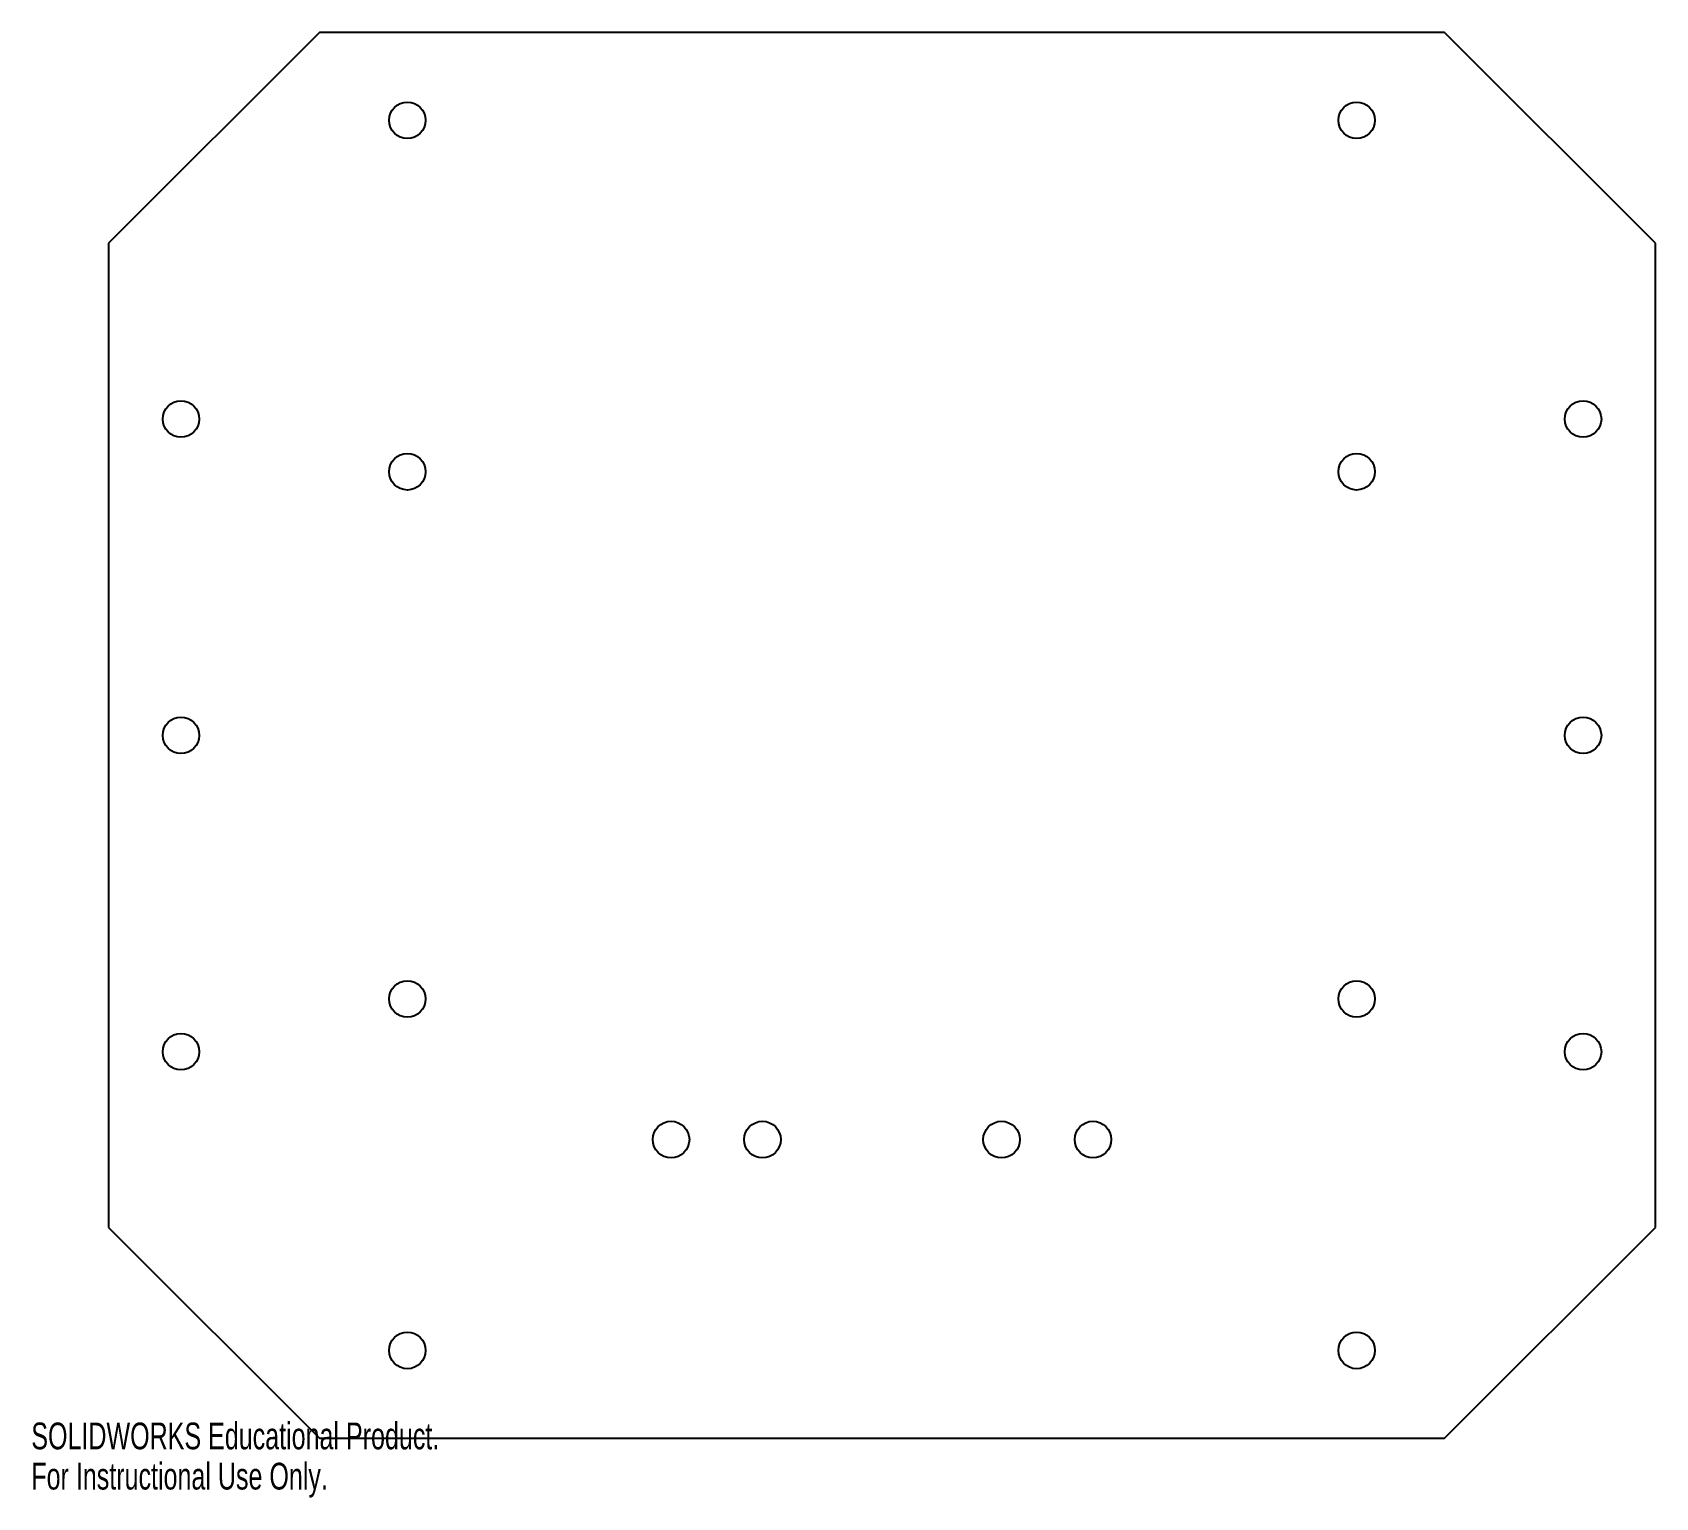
# Model space of a CAD drawing. Header units: inches. Extents: x 0 to 11.5, y 0 to 10.4.
import ezdxf

# ---------------------------------------------------------------- set-up
doc = ezdxf.new("R2010")
doc.units = ezdxf.units.IN
doc.header["$MEASUREMENT"] = 0
doc.styles.add('SLDTEXTSTYLE0', font='TXT', dxfattribs={"width": 0.7})

msp = doc.modelspace()

# ---------------------------------------------------------------- linework, layer by layer
at = {"color": 7, "linetype": 'Continuous', "lineweight": 25}
for p, q in [((2.049, 10.419), (0.549, 8.919)), ((10.049, 10.419), (2.049, 10.419)), ((11.549, 8.919), (10.049, 10.419)), ((0.549, 8.919), (0.549, 1.919)), ((11.549, 1.919), (11.549, 8.919)), ((0.549, 1.919), (2.049, 0.419)), ((10.049, 0.419), (11.549, 1.919)), ((2.049, 0.419), (10.049, 0.419))]:
    msp.add_line(p, q, dxfattribs=at)
for centre in [(2.674, 9.794), (9.424, 9.794), (1.064, 7.669), (11.034, 7.669), (2.674, 7.294), (9.424, 7.294), (1.064, 5.419), (11.034, 5.419), (2.674, 3.544), (9.424, 3.544), (1.064, 3.169), (11.034, 3.169), (4.549, 2.544), (5.199, 2.544), (6.899, 2.544), (7.549, 2.544), (2.674, 1.044), (9.424, 1.044)]:
    msp.add_circle(centre, 0.13, dxfattribs=at)

# ---------------------------------------------------------------- texts
at = {"color": 7, "linetype": 'Continuous', "char_height": 0.1903, "attachment_point": 1, "style": 'SLDTEXTSTYLE0'}
for s, insert in [('SOLIDWORKS Educational Product.', (0, 0.531)), ('For Instructional Use Only.', (0, 0.245))]:
    msp.add_mtext(s, dxfattribs=dict(at, insert=insert))

doc.saveas('drawing.dxf')
